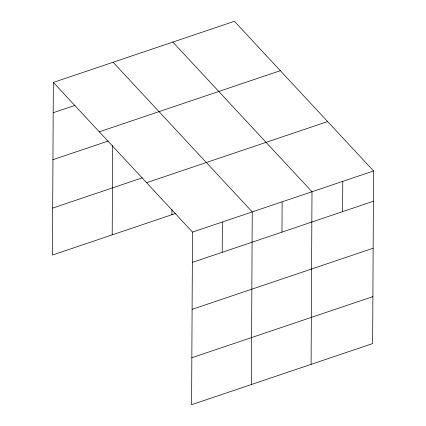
<?xml version="1.0" encoding="UTF-8"?>
<svg xmlns="http://www.w3.org/2000/svg" width="426" height="426" viewBox="0 0 426 426"><rect width="100%" height="100%" fill="white"/><g stroke="black" fill="none" stroke-linecap="round" stroke-linejoin="round"><path stroke-width="0.64" d="M53.351 82.426L192.499 232.085L191.594 404.7L372.649 343.574L373.554 170.954L234.406 21.3L53.351 82.426L52.446 255.046L175.714 213.426M112.198 234.875L112.661 145.404M171.944 214.699L171.971 209.48M222.212 252.298L222.372 221.994M251.34 384.529L252.245 211.908L113.098 62.255M281.964 232.122L282.118 201.823M311.092 364.358L311.992 191.737L172.85 42.083M342.616 211.647L342.776 181.348M53.191 112.725L74.976 105.371M99.269 131.815L280.324 70.684M52.946 159.691L108.337 140.99M52.691 208.08L142.316 177.823M146.581 182.695L327.637 121.57M192.499 232.085L373.554 170.954M192.339 262.384L373.394 201.253M192.094 309.345L373.149 248.22M191.838 357.733L372.894 296.608"/></g></svg>
